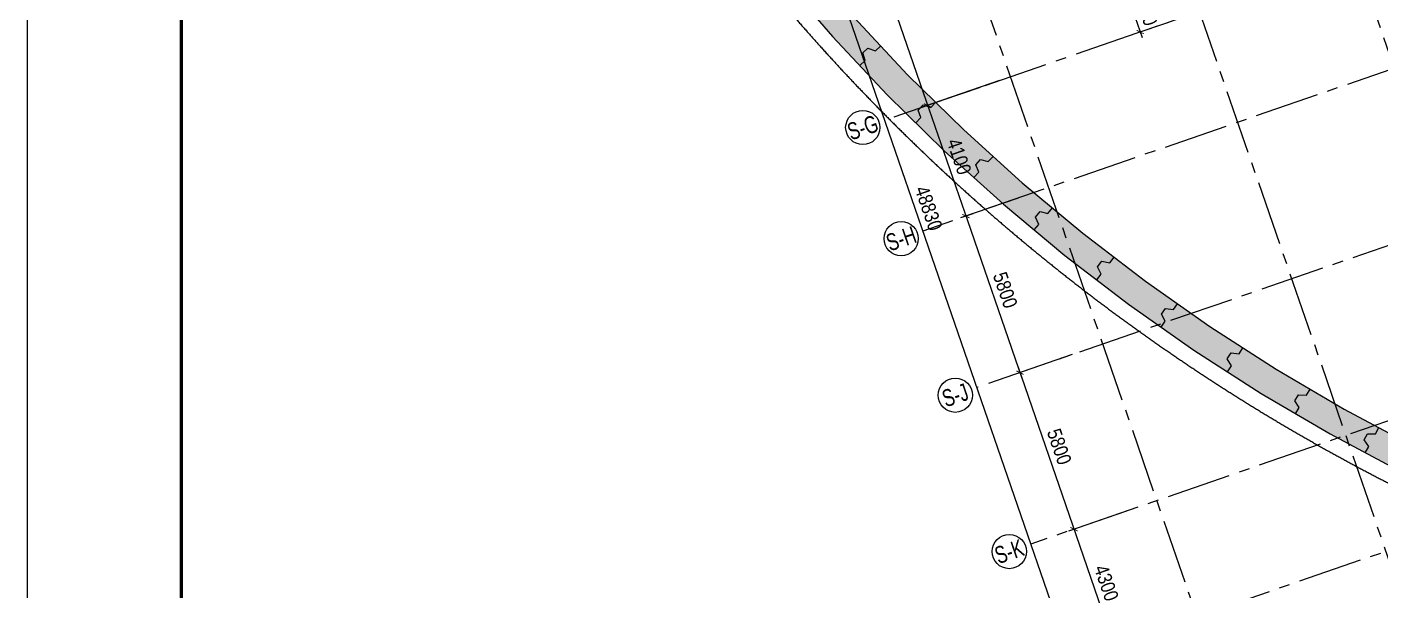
# Model space of a CAD drawing. Header units: millimetres. Extents: x -1534340 to 1713810, y -1348191 to 1114081.
# Drawn here: x 845996 to 893395, y -503888 to -484139 of the extents above; entities that cross this region are included whole.
import ezdxf
from ezdxf.enums import TextEntityAlignment as Align
from ezdxf.xclip import XClip

# ---------------------------------------------------------------- set-up
doc = ezdxf.new("R2010")
doc.units = ezdxf.units.MM
doc.header["$LTSCALE"] = 100
doc.header["$XCLIPFRAME"] = 0
doc.header["$PDMODE"] = 32
doc.header["$PDSIZE"] = 2.5
doc.linetypes.add('CENTER2', pattern=[1.125, 0.75, -0.125, 0.125, -0.125])
doc.linetypes.add('Xref_ST_MBDV Cot vach 30.7.2022$0$DASHDOT', pattern=[1, 0.5, -0.25, 0, -0.25])
for name, color, linetype in [('ccu11-Dim', 8, 'Continuous'), ('ccu12-Truc', 13, 'CENTER2'), ('KC2-DIM', 251, 'Continuous'), ('KT-Dim', 8, 'Continuous'), ('Xref_ST_MBDV Cot vach 30.7.2022$0$Xref_ST_MBDV Cot vach 30.7.2022|Xref_ST_MBDV Cot vach 30.7.2022|Xref_ST_MBDV Cot vach 30.7.2022|Xref_ST_MBDV Cot vach 30.7.2022|A-CORE-OTLN', 2, 'Continuous'), ('Xref_ST_MBDV Cot vach 30.7.2022$0$Xref_ST_MBDV Cot vach 30.7.2022|Xref_ST_MBDV Cot vach 30.7.2022|Xref_ST_MBDV Cot vach 30.7.2022|Xref_ST_MBDV Cot vach 30.7.2022|A-WALL-PATT', 251, 'Continuous'), ('Xref_ST_MBDV Cot vach 30.7.2022$0$Xref_ST_MBDV Cot vach 30.7.2022|Xref_ST_MBDV Cot vach 30.7.2022|Xref_ST_MBDV Cot vach 30.7.2022|Xref_ST_MBDV Cot vach 30.7.2022|ccu12-Thay', 7, 'Continuous'), ('Xref_ST_MBDV Cot vach 30.7.2022$0$Xref_ST_MBDV Cot vach 30.7.2022|Xref_ST_MBDV Cot vach 30.7.2022|Xref_ST_MBDV Cot vach 30.7.2022|Xref_ST_MBDV Cot vach 30.7.2022|Site_plot line', 1, 'Xref_ST_MBDV Cot vach 30.7.2022$0$DASHDOT'), ('Xref_ST_MBDV Cot vach 30.7.2022|Xref_ST_MBDV Cot vach 30.7.2022|Xref_ST_MBDV Cot vach 30.7.2022|Xref_ST_MBDV Cot vach 30.7.2022|A-GRID-SYM', 50, 'Continuous')]:
    doc.layers.add(name, color=color, linetype=linetype)
doc.layers.add('KT-Net thay', color=7, linetype='Continuous', lineweight=15)
doc.styles.add('Arial Narrow', font='ARIALN.TTF')
doc.styles.add('HBA-Text', font='GOTHIC.TTF')
doc.dimstyles.new('ccu12-200', dxfattribs={"dimscale": 200, "dimtxt": 2.5, "dimasz": 1, "dimexe": 1, "dimexo": 2, "dimgap": 1, "dimtad": 1, "dimdec": 0, "dimrnd": 5, "dimdsep": 46, "dimtxsty": 'Arial Narrow', "dimblk": 'ARCHTICK', "dimcen": -1, "dimdle": 1, "dimclrd": 256, "dimclre": 256, "dimclrt": 3, "dimadec": 0, "dimazin": 2, "dimtfac": 0.1, "dimtdec": 0, "dimtmove": 0, "dimatfit": 1, "dimldrblk": 'ARCHTICK', "dimfxl": 1, "dimtvp": 0.833333, "dimtolj": 1, "dimtzin": 12, "dimarcsym": 0})

# ---------------------------------------------------------------- blocks, each defined once
blk = doc.blocks.new('Khung ten_A1', base_point=(-3406704, 253379))
at = {"layer": 'Defpoints', "color": 1}
blk.add_lwpolyline([(84100, 0), (84100, 59471), (0, 59471), (0, 0)], close=True, dxfattribs=at)
at = {"layer": 'KT-Net thay', "const_width": 60}
blk.add_lwpolyline([(2700, 1071), (83100, 1071), (83100, 58471), (2700, 58471)], close=True, dxfattribs=at)
blk = doc.blocks.new('Xref_ST_MBDV Cot vach 30.7.2022$0$Tuong Vay01-flat-1')
at = {"layer": 'Xref_ST_MBDV Cot vach 30.7.2022$0$Xref_ST_MBDV Cot vach 30.7.2022|Xref_ST_MBDV Cot vach 30.7.2022|Xref_ST_MBDV Cot vach 30.7.2022|Xref_ST_MBDV Cot vach 30.7.2022|A-WALL-PATT'}
h = blk.add_hatch(dxfattribs=at)
h.set_pattern_fill('ACET-2D-VATLIEU04', color=256, scale=50, pattern_type=2)
h.set_pattern_definition([(50, (-11139561.84, -1407213.45), (-225.902474, 189.5546825), [37.5, -412.5]), (355, (-11139561.84, -1407213.45), (32.127212, 367.215716), [30, -330]), (100.4514, (-11139531.95, -1407216.06), (-341.231527, -62.944187), [31.870095, -350.571056]), (46.1842, (-11139561.84, -1407113.45), (-319.180497, 306.252097), [56.25, -618.75]), (96.6356, (-11139517.37, -1407120.34), (-516.995922, -60.144022), [47.805144, -525.8565]), (351.1842, (-11139561.84, -1407113.45), (84.740774, 546.39543), [45, -495]), (21, (-11139511.84, -1407138.45), (-105.680822, 275.3079534), [37.5, -412.5]), (326, (-11139511.84, -1407138.45), (206.128805, 305.59852), [30, -330]), (71.4514, (-11139486.97, -1407155.22), (-328.963765, 110.380101), [31.870095, -350.571056]), (37.5, (-11139561.84, -1407213.45), (-78.1345294, 101.8269012), [0, -326, 0, -335, 0, -331.25]), (7.5, (-11139561.84, -1407213.45), (-23.2793464, 176.824191), [0, -191, 0, -318.5, 0, -126.25]), (327.5, (-11139673.34, -1407213.45), (71.9444175, 112.9301145), [0, -125, 0, -390, 0, -517.5000003]), (317.5, (-11139723.34, -1407213.45), (158.0205496, 172.449169), [0, -162.5, 0, -259, 0, -367.5]), (45, (-11139561.84, -1407213.45), (-150.260191, 150.260191), []), (45, (-11139561.84, -1407152.2), (-150.260191, 150.260191), [])])
h.paths.add_polyline_path([(-82665, -118500), (-81837, -121132), (-80903, -123728), (-79863, -126284), (-78720, -128795), (-77475, -131258), (-76131, -133667), (-74689, -136020), (-73153, -138312), (-71525, -140539), (-69807, -142699), (-68002, -144786), (-66114, -146798), (-64145, -148731), (-62100, -150582), (-59980, -152349), (-57790, -154027), (-55533, -155614), (-53213, -157109), (-50835, -158507), (-48401, -159807), (-45916, -161007), (-43385, -162104), (-40811, -163097), (-38198, -163985), (-35551, -164765), (-32875, -165436), (-30174, -165998), (-27451, -166448), (-24702, -166789), (-4397, -168938), (36420, -167648), (41836, -160719), (12445, -24368), (8473, -9249), (-4719, -5521), (-10557, -9947), (-34021, -27848), (-39777, -32009), (-41249, -35294), (-45787, -38574), (-49368, -38942), (-57644, -44924), (-59845, -46601), (-61969, -48362), (-64020, -50208), (-65993, -52137), (-67887, -54144), (-69696, -56226), (-71420, -58381), (-73054, -60604), (-74596, -62892), (-76043, -65242), (-77394, -67648), (-78645, -70107), (-79794, -72615), (-80841, -75168), (-81782, -77762), (-82617, -80392), (-83343, -83054), (-83961, -85743), (-84468, -88455), (-84865, -91186), (-85149, -93930), (-85321, -96684), (-85381, -99530), (-85329, -102201), (-85163, -104955), (-84886, -107701), (-84496, -110432), (-83996, -113146), (-83385, -115836)], flags=16)
h.paths.add_polyline_path([(-83625, -118781), (-82785, -121452), (-81837, -124086), (-80781, -126680), (-79621, -129228), (-78358, -131727), (-76994, -134172), (-75531, -136560), (-73973, -138886), (-72320, -141146), (-70577, -143337), (-68746, -145455), (-66829, -147497), (-64832, -149459), (-62755, -151337), (-60604, -153130), (-58382, -154833), (-56092, -156444), (-53738, -157960), (-51324, -159379), (-48854, -160699), (-46333, -161916), (-43764, -163030), (-41151, -164038), (-38500, -164938), (-35814, -165730), (-33098, -166411), (-30357, -166981), (-27595, -167438), (-24816, -167783), (-4434, -169940), (36920, -168633), (42913, -160966), (13418, -24135), (9295, -8442), (-4926, -4424), (-11163, -9151), (-34617, -27045), (-40580, -31355), (-42052, -34640), (-46156, -37607), (-49737, -37975), (-58240, -44121), (-60467, -45819), (-62623, -47605), (-64704, -49479), (-66707, -51435), (-68628, -53472), (-70465, -55586), (-72214, -57772), (-73872, -60029), (-75437, -62350), (-76905, -64734), (-78276, -67176), (-79545, -69672), (-80712, -72217), (-81774, -74808), (-82729, -77440), (-83576, -80109), (-84314, -82810), (-84940, -85539), (-85455, -88291), (-85857, -91062), (-86146, -93847), (-86321, -96642), (-86382, -99529), (-86328, -102241), (-86160, -105036), (-85879, -107821), (-85484, -110593), (-84976, -113347), (-84356, -116078)])
at = {"layer": 'Xref_ST_MBDV Cot vach 30.7.2022$0$Xref_ST_MBDV Cot vach 30.7.2022|Xref_ST_MBDV Cot vach 30.7.2022|Xref_ST_MBDV Cot vach 30.7.2022|Xref_ST_MBDV Cot vach 30.7.2022|A-CORE-OTLN', "color": 6}
for points in [[(-84976, -113347), (-84356, -116078), (-83625, -118781), (-82785, -121452), (-81837, -124086), (-80781, -126680), (-79621, -129228), (-78358, -131727), (-76994, -134172), (-75531, -136560), (-73973, -138886), (-72320, -141146), (-70577, -143337), (-68746, -145455), (-66829, -147497), (-64832, -149459), (-62755, -151337), (-60604, -153130), (-58382, -154833), (-56092, -156444), (-53738, -157960), (-51324, -159379), (-48854, -160699)], [(-83996, -113146), (-83385, -115836), (-82665, -118500), (-81837, -121132), (-80903, -123728), (-79863, -126284), (-78720, -128795), (-77475, -131258), (-76131, -133667), (-74689, -136020), (-73153, -138312), (-71525, -140539), (-69807, -142699), (-68002, -144786), (-66114, -146798), (-64145, -148731), (-62100, -150582), (-59980, -152349), (-57790, -154027), (-55533, -155614), (-53213, -157109), (-50835, -158507), (-48401, -159807)]]:
    blk.add_lwpolyline(points, dxfattribs=at)
at = {"layer": 'Xref_ST_MBDV Cot vach 30.7.2022$0$Xref_ST_MBDV Cot vach 30.7.2022|Xref_ST_MBDV Cot vach 30.7.2022|Xref_ST_MBDV Cot vach 30.7.2022|Xref_ST_MBDV Cot vach 30.7.2022|ccu12-Thay', "ltscale": 10}
for points in [[(-67787, -146476), (-67605, -146305), (-67685, -146037), (-67503, -145866), (-67240, -145963), (-67058, -145792)], [(-65830, -148478), (-65655, -148300), (-65746, -148035), (-65571, -147857), (-65305, -147943), (-65130, -147764)], [(-63793, -150398), (-63626, -150213), (-63727, -149952), (-63560, -149767), (-63290, -149842), (-63123, -149657)], [(-61680, -152234), (-61520, -152042), (-61632, -151786), (-61472, -151593), (-61200, -151657), (-61040, -151465)], [(-59493, -153981), (-59341, -153783), (-59464, -153532), (-59311, -153333), (-59037, -153386), (-58885, -153188)], [(-57237, -155639), (-57093, -155434), (-57226, -155188), (-57082, -154983), (-56805, -155025), (-56661, -154821)], [(-54915, -157202), (-54779, -156992), (-54922, -156752), (-54787, -156541), (-54508, -156572), (-54373, -156362)], [(-52531, -158670), (-52404, -158455), (-52557, -158220), (-52430, -158004), (-52151, -158023), (-52024, -157808)], [(-50089, -160039), (-49971, -159819), (-50133, -159590), (-50015, -159370), (-49736, -159377), (-49618, -159157)]]:
    blk.add_lwpolyline(points, dxfattribs=at)
at = {"layer": 'Xref_ST_MBDV Cot vach 30.7.2022$0$Xref_ST_MBDV Cot vach 30.7.2022|Xref_ST_MBDV Cot vach 30.7.2022|Xref_ST_MBDV Cot vach 30.7.2022|Xref_ST_MBDV Cot vach 30.7.2022|Site_plot line', "ltscale": 5000}
blk.add_arc((-17764, -99529), 69167, 126.14636, 263.7927, dxfattribs=at)
blk = doc.blocks.new('GRID-SYM-flat-90')
at = {"layer": 'Xref_ST_MBDV Cot vach 30.7.2022|Xref_ST_MBDV Cot vach 30.7.2022|Xref_ST_MBDV Cot vach 30.7.2022|Xref_ST_MBDV Cot vach 30.7.2022|A-GRID-SYM'}
blk.add_circle((0, 0, 0), 900, dxfattribs=at)
at = {"layer": 'Xref_ST_MBDV Cot vach 30.7.2022|Xref_ST_MBDV Cot vach 30.7.2022|Xref_ST_MBDV Cot vach 30.7.2022|Xref_ST_MBDV Cot vach 30.7.2022|A-GRID-SYM', "style": 'HBA-Text'}
blk.add_attdef('GRID', text='', height=900, rotation=19.04714, dxfattribs=at).set_placement((0, 0, 0), align=Align.MIDDLE_CENTER)
blk = doc.blocks.new('GRID-SYM-flat-91')
at = {"layer": 'Xref_ST_MBDV Cot vach 30.7.2022|Xref_ST_MBDV Cot vach 30.7.2022|Xref_ST_MBDV Cot vach 30.7.2022|Xref_ST_MBDV Cot vach 30.7.2022|A-GRID-SYM'}
blk.add_circle((0, 0, 0), 900, dxfattribs=at)
at = {"layer": 'Xref_ST_MBDV Cot vach 30.7.2022|Xref_ST_MBDV Cot vach 30.7.2022|Xref_ST_MBDV Cot vach 30.7.2022|Xref_ST_MBDV Cot vach 30.7.2022|A-GRID-SYM', "style": 'HBA-Text'}
blk.add_attdef('GRID', text='', height=900, rotation=19.04714, dxfattribs=at).set_placement((0, 0, 0), align=Align.MIDDLE_CENTER)
blk = doc.blocks.new('_ARCHTICK')
at = {"color": 0, "linetype": 'ByBlock', "const_width": 0.15}
blk.add_lwpolyline([(-0.5, -0.5), (0.5, 0.5)], dxfattribs=at)
blk = doc.blocks.new('*D1140')
at = {"layer": 'Defpoints', "color": 0, "transparency": 16777216}
for p in [(312032, -68726, 0), (315815, -77470), (312921, -78469)]:
    blk.add_point(p, dxfattribs=at)
at = {"layer": 'KT-Dim', "lineweight": -2, "transparency": 16777216}
for p, q in [((311654, -68857), (309632, -69555)), ((309756, -69300), (312986, -78659)), ((315437, -77601), (312732, -78535))]:
    blk.add_line(p, q, dxfattribs=at)
at = {"layer": 'KT-Dim', "lineweight": -2, "transparency": 16777216, "xscale": 200, "yscale": 200, "zscale": 200}
for p, rotation in [((309821, -69489), 109.0471379636341), ((312921, -78469), 289.0471379636341)]:
    blk.add_blockref('_ARCHTICK', p, dxfattribs=dict(at, rotation=rotation))
at = {"layer": 'KT-Dim', "color": 3, "transparency": 16777216, "insert": (311801, -73831), "char_height": 500, "attachment_point": 5, "rotation": 289.0471, "style": 'Arial Narrow'}
blk.add_mtext('\\A1;9500', dxfattribs=at)
blk = doc.blocks.new('GRID-SYM-flat-103')
at = {"layer": 'Xref_ST_MBDV Cot vach 30.7.2022|Xref_ST_MBDV Cot vach 30.7.2022|Xref_ST_MBDV Cot vach 30.7.2022|Xref_ST_MBDV Cot vach 30.7.2022|A-GRID-SYM'}
blk.add_circle((0, 0, 0), 900, dxfattribs=at)
at = {"layer": 'Xref_ST_MBDV Cot vach 30.7.2022|Xref_ST_MBDV Cot vach 30.7.2022|Xref_ST_MBDV Cot vach 30.7.2022|Xref_ST_MBDV Cot vach 30.7.2022|A-GRID-SYM', "style": 'HBA-Text'}
blk.add_attdef('GRID', text='', height=900, rotation=19.04714, dxfattribs=at).set_placement((0, 0, 0), align=Align.MIDDLE_CENTER)
blk = doc.blocks.new('*D1107')
at = {"layer": 'Defpoints', "color": 0, "transparency": 16777216}
for p in [(315132, -77706, 0), (316470, -81582, 0), (314259, -82345)]:
    blk.add_point(p, dxfattribs=at)
at = {"layer": 'KT-Dim', "lineweight": -2, "transparency": 16777216}
for p, q in [((314754, -77837), (312732, -78535)), ((312856, -78280), (314324, -82534)), ((316092, -81712), (314070, -82410))]:
    blk.add_line(p, q, dxfattribs=at)
at = {"layer": 'KT-Dim', "lineweight": -2, "transparency": 16777216, "xscale": 200, "yscale": 200, "zscale": 200}
for p, rotation in [((312921, -78469), 109.0471379636341), ((314259, -82345), 289.0471379636341)]:
    blk.add_blockref('_ARCHTICK', p, dxfattribs=dict(at, rotation=rotation))
at = {"layer": 'KT-Dim', "color": 3, "transparency": 16777216, "insert": (314021, -80259), "char_height": 500, "attachment_point": 5, "rotation": 289.0471, "style": 'Arial Narrow'}
blk.add_mtext('\\A1;4100', dxfattribs=at)
blk = doc.blocks.new('*D1108')
at = {"layer": 'Defpoints', "color": 0, "transparency": 16777216}
for p in [(316470, -81582, 0), (318361, -87065, 0), (316152, -87827)]:
    blk.add_point(p, dxfattribs=at)
at = {"layer": 'KT-Dim', "lineweight": -2, "transparency": 16777216}
for p, q in [((316092, -81712), (314070, -82410)), ((314194, -82156), (316217, -88016)), ((317983, -87195), (315963, -87893))]:
    blk.add_line(p, q, dxfattribs=at)
at = {"layer": 'KT-Dim', "lineweight": -2, "transparency": 16777216, "xscale": 200, "yscale": 200, "zscale": 200}
for p, rotation in [((314259, -82345), 109.0471379636341), ((316152, -87827), 289.0471379636341)]:
    blk.add_blockref('_ARCHTICK', p, dxfattribs=dict(at, rotation=rotation))
at = {"layer": 'KT-Dim', "color": 3, "transparency": 16777216, "insert": (315636, -84937), "char_height": 500, "attachment_point": 5, "rotation": 289.0471, "style": 'Arial Narrow'}
blk.add_mtext('\\A1;5800', dxfattribs=at)
blk = doc.blocks.new('*D1109')
at = {"layer": 'Defpoints', "color": 0, "transparency": 16777216}
for p in [(306861, -58345, 0), (323836, -104143), (320491, -105298)]:
    blk.add_point(p, dxfattribs=at)
at = {"layer": 'KT-Dim', "lineweight": -2, "transparency": 16777216}
for p, q in [((306483, -58476), (304366, -59206)), ((304490, -58952), (320556, -105487)), ((323458, -104273), (320302, -105363))]:
    blk.add_line(p, q, dxfattribs=at)
at = {"layer": 'KT-Dim', "lineweight": -2, "transparency": 16777216, "xscale": 200, "yscale": 200, "zscale": 200}
for p, rotation in [((304555, -59141), 109.0471379636341), ((320491, -105298), 289.0471379636341)]:
    blk.add_blockref('_ARCHTICK', p, dxfattribs=dict(at, rotation=rotation))
at = {"layer": 'KT-Dim', "color": 3, "transparency": 16777216, "insert": (312954, -82071), "char_height": 500, "attachment_point": 5, "rotation": 289.0471, "style": 'Arial Narrow'}
blk.add_mtext('\\A1;48830', dxfattribs=at)
blk = doc.blocks.new('*D1110')
at = {"layer": 'Defpoints', "color": 0, "transparency": 16777216}
for p in [(318361, -87065, 0), (320256, -92546, 0), (318043, -93310)]:
    blk.add_point(p, dxfattribs=at)
at = {"layer": 'KT-Dim', "lineweight": -2, "transparency": 16777216}
for p, q in [((317983, -87195), (315961, -87893)), ((316085, -87639), (318108, -93500)), ((319877, -92677), (317854, -93376))]:
    blk.add_line(p, q, dxfattribs=at)
at = {"layer": 'KT-Dim', "lineweight": -2, "transparency": 16777216, "xscale": 200, "yscale": 200, "zscale": 200}
for p, rotation in [((316150, -87828), 109.0471379636341), ((318043, -93310), 289.0471379636341)]:
    blk.add_blockref('_ARCHTICK', p, dxfattribs=dict(at, rotation=rotation))
at = {"layer": 'KT-Dim', "color": 3, "transparency": 16777216, "insert": (317527, -90421), "char_height": 500, "attachment_point": 5, "rotation": 289.0471, "style": 'Arial Narrow'}
blk.add_mtext('\\A1;5800', dxfattribs=at)
blk = doc.blocks.new('*D1111')
at = {"layer": 'Defpoints', "color": 0, "transparency": 16777216}
for p in [(320256, -92546, 0), (321659, -96611, 0), (319448, -97374)]:
    blk.add_point(p, dxfattribs=at)
at = {"layer": 'KT-Dim', "lineweight": -2, "transparency": 16777216}
for p, q in [((319877, -92677), (317856, -93375)), ((317979, -93121), (319513, -97563)), ((321281, -96742), (319259, -97440))]:
    blk.add_line(p, q, dxfattribs=at)
at = {"layer": 'KT-Dim', "lineweight": -2, "transparency": 16777216, "xscale": 200, "yscale": 200, "zscale": 200}
for p, rotation in [((318045, -93310), 109.0471379636341), ((319448, -97374), 289.0471379636341)]:
    blk.add_blockref('_ARCHTICK', p, dxfattribs=dict(at, rotation=rotation))
at = {"layer": 'KT-Dim', "color": 3, "transparency": 16777216, "insert": (319177, -95193), "char_height": 500, "attachment_point": 5, "rotation": 289.0471, "style": 'Arial Narrow'}
blk.add_mtext('\\A1;4300', dxfattribs=at)
blk = doc.blocks.new('*D1061')
at = {"layer": 'Defpoints', "color": 0, "ltscale": 0.5, "transparency": 16777216}
for p in [(885840, -482427), (886330, -483845)]:
    blk.add_point(p, dxfattribs=at)
at = {"layer": 'KC2-DIM', "lineweight": -2, "ltscale": 0.5, "transparency": 16777216}
for p, q in [((885462, -482558), (884290, -482963)), ((884414, -482708), (885034, -484504)), ((885952, -483976), (884780, -484380))]:
    blk.add_line(p, q, dxfattribs=at)
at = {"layer": 'KC2-DIM', "lineweight": -2, "ltscale": 0.5, "transparency": 16777216, "xscale": 200, "yscale": 200, "zscale": 200}
for p, rotation in [((884479, -482897), 109.0471379539931), ((884969, -484315), 289.0471379539931)]:
    blk.add_blockref('_ARCHTICK', p, dxfattribs=dict(at, rotation=rotation))
at = {"layer": 'KC2-DIM', "color": 3, "ltscale": 0.5, "transparency": 16777216, "insert": (885154, -483458), "char_height": 500, "attachment_point": 5, "rotation": 289.0471, "style": 'Arial Narrow', "bg_fill": 3, "box_fill_scale": 1.1, "bg_fill_color": 256, "bg_fill_true_color": 13158600, "bg_fill_transparency": 0}
blk.add_mtext('\\A1;1500', dxfattribs=at)
at = {"layer": 'Defpoints', "color": 0, "ltscale": 0.5, "transparency": 16777216}
blk.add_point((884969, -484315), dxfattribs=at)
blk = doc.blocks.new('Grid-ST-flat-3')
at = {"layer": 'ccu12-Truc', "ltscale": 30}
for p, q in [((318967.8, -47377.3), (338057.1, -102668.8)), ((313485.4, -49270.1), (332574.6, -104561.6)), ((306868.6, -51554.5), (325957.9, -106846)), ((377595.9, -60477.9), (312746.7, -82867)), ((352142.8, -64928.1), (311408.7, -78991.5)), ((377787.3, -66547.8), (314639.5, -88349.4)), ((368131.1, -76017.5), (316532.3, -93831.9)), ((369534.4, -80082.1), (317935.6, -97896.5))]:
    blk.add_line(p, q, dxfattribs=at)
at = {"layer": 'KT-Dim'}
ref = blk.add_blockref('GRID-SYM-flat-103', (310649, -79241.9, 0), dxfattribs=dict(at, xscale=0.6666666666666666, yscale=0.6666666666666666, zscale=0.6666666666666666))
ref.add_attrib('GRID', 'S-G', dxfattribs={"layer": 'Xref_ST_MBDV Cot vach 30.7.2022|Xref_ST_MBDV Cot vach 30.7.2022|Xref_ST_MBDV Cot vach 30.7.2022|Xref_ST_MBDV Cot vach 30.7.2022|A-GRID-SYM', "height": 600, "rotation": 19, "style": 'HBA-Text', "width": 0.75}).set_placement((310649, -79241.9, 0), align=Align.MIDDLE_CENTER)
ref = blk.add_blockref('GRID-SYM-flat-103', (311992.9, -83134.8, 0), dxfattribs=dict(at, xscale=0.6666666666666666, yscale=0.6666666666666666, zscale=0.6666666666666666))
ref.add_attrib('GRID', 'S-H', dxfattribs={"layer": 'Xref_ST_MBDV Cot vach 30.7.2022|Xref_ST_MBDV Cot vach 30.7.2022|Xref_ST_MBDV Cot vach 30.7.2022|Xref_ST_MBDV Cot vach 30.7.2022|A-GRID-SYM', "height": 600, "rotation": 19, "style": 'HBA-Text', "width": 0.75}).set_placement((311992.9, -83134.8, 0), align=Align.MIDDLE_CENTER)
ref = blk.add_blockref('GRID-SYM-flat-91', (313885.7, -88617.3, 0), dxfattribs=dict(at, xscale=0.6666666666666666, yscale=0.6666666666666666, zscale=0.6666666666666666))
ref.add_attrib('GRID', 'S-J', dxfattribs={"layer": 'Xref_ST_MBDV Cot vach 30.7.2022|Xref_ST_MBDV Cot vach 30.7.2022|Xref_ST_MBDV Cot vach 30.7.2022|Xref_ST_MBDV Cot vach 30.7.2022|A-GRID-SYM', "height": 600, "rotation": 19, "style": 'HBA-Text', "width": 0.75}).set_placement((313885.7, -88617.3, 0), align=Align.MIDDLE_CENTER)
ref = blk.add_blockref('GRID-SYM-flat-90', (315776.1, -94093, 0), dxfattribs=dict(at, xscale=0.6666666666666666, yscale=0.6666666666666666, zscale=0.6666666666666666))
ref.add_attrib('GRID', 'S-K', dxfattribs={"layer": 'Xref_ST_MBDV Cot vach 30.7.2022|Xref_ST_MBDV Cot vach 30.7.2022|Xref_ST_MBDV Cot vach 30.7.2022|Xref_ST_MBDV Cot vach 30.7.2022|A-GRID-SYM', "height": 600, "rotation": 19, "style": 'HBA-Text', "width": 0.75}).set_placement((315776.1, -94093, 0), align=Align.MIDDLE_CENTER)
for base, p1, p2, picture, middle in [((320490.9, -105297.8, 0), (306860.8, -58345.3), (323836, -104142.9, 0), '*D1109', (312953.5, -82070.9, 0)), ((312921.2, -78469.5, 0), (312031.6, -68726.2, 0), (315815.2, -77470.3, 0), '*D1140', (311801.4, -73830.9, 0)), ((314259.2, -82345, 0), (315132, -77706.2, 0), (316470, -81581.7), '*D1107', (314020.5, -80258.6, 0)), ((316151.9, -87827.3, 0), (316469.9, -81581.6), (318360.7, -87064.7), '*D1108', (315635.9, -84937.5, 0)), ((318042.7, -93310.5, 0), (318360.7, -87064.7), (320255.6, -92546.5), '*D1110', (317526.7, -90420.6, 0)), ((319448, -97374.3, 0), (320255.6, -92546.5), (321658.8, -96611), '*D1111', (319176.8, -95193.5, 0))]:
    dim = blk.add_linear_dim(base=base, p1=p1, p2=p2, angle=109.04714, dimstyle='ccu12-200', dxfattribs=at)
    dim.commit()
    dim.dimension.update_dxf_attribs({"geometry": picture, "text_midpoint": middle})

msp = doc.modelspace()

# ---------------------------------------------------------------- block references
ref = msp.add_blockref('Xref_ST_MBDV Cot vach 30.7.2022$0$Tuong Vay01-flat-1', (942937.8, -339010.1))
XClip(ref).set_block_clipping_path([(-91541.6736345236, -190955.6682973447), (52438.3255017358, -76158.0499385341)])
msp.add_blockref('Grid-ST-flat-3', (564606.2, -408415.1))
at = {"layer": 'ccu11-Dim', "xscale": 2.000000000621877, "yscale": 2.000000000621877, "zscale": 2.000000000621877}
msp.add_blockref('Khung ten_A1', (-5967412.2, -25350.7), dxfattribs=at)

# ---------------------------------------------------------------- next in the draw order: dimensions: what is measured, and where the dimension line sits
at = {"layer": 'KC2-DIM', "ltscale": 0.5}
dim = msp.add_linear_dim(base=(884968.9, -484315.2), p1=(885840.3, -482427.5), p2=(886329.8, -483845.3), angle=289.04714, dimstyle='ccu12-200', override={"dimfxl": 150, "dimtfill": 1}, dxfattribs=at)
dim.commit()
dim.dimension.update_dxf_attribs({"geometry": '*D1061', "text_midpoint": (884724.1, -483606.3), "dimtype": 161})

doc.saveas('drawing.dxf')
